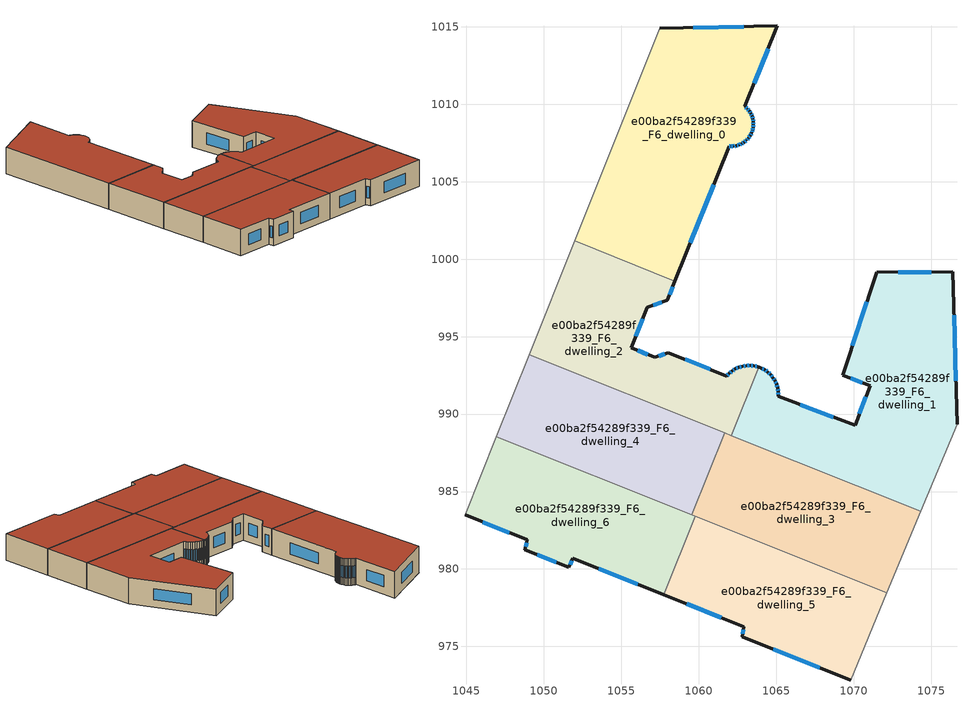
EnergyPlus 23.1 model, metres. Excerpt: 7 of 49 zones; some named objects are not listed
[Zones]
e00ba2f54289f339_F6_dwelling_0
 floor to e00ba2f54289f339_F5_dwelling_0 (EU_floor_Construction): 1065.08,1015.07 1062.98,1009.87 1063,1009.85 1063.14,1009.72 1063.26,1009.58 1063.36,1009.42 1063.44,1009.25 1063.49,1009.06 1063.53,1008.88 1063.53,1008.69 1063.51,1008.5 1063.47,1008.32 1063.43,1008.2 1063.41,1008.14 1063.32,1007.97 1063.21,1007.82 1063.08,1007.68 1062.93,1007.56 1062.77,1007.46 1062.6,1007.38 1062.42,1007.33 1062.24,1007.3 1062.05,1007.29 1061.96,1007.3 1058.46,998.59 1051.98,1001.18 1057.47,1014.92 z18
 wall outside (EU_wall_Construction): 1058.46,998.59 1061.96,1007.3 1062.05,1007.29 1062.24,1007.3 1062.42,1007.33 1062.6,1007.38 1062.77,1007.46 1062.93,1007.56 1063.08,1007.68 1063.21,1007.82 1063.32,1007.97 1063.41,1008.14 1063.43,1008.2 1063.47,1008.32 1063.52,1008.5 1063.53,1008.69 1063.53,1008.88 1063.49,1009.06 1063.44,1009.25 1063.36,1009.42 1063.26,1009.58 1063.14,1009.72 1063,1009.85 1062.98,1009.87 1065.08,1015.07 1057.47,1014.92 z18:21
 wall adiabatic (EU_wall_Construction): 1057.47,1014.92 1051.98,1001.18 z18:21
 wall to e00ba2f54289f339_F6_dwelling_2 (EU_wall_Construction): 1051.98,1001.18 1058.46,998.59 z18:21
 window (EU_Window_Construction): 1063.48,1009.12 1063.46,1009.19 / 1063.52,1008.93 1063.5,1009.01 / 1063.53,1008.74 1063.53,1008.82 / 1063.52,1008.56 1063.53,1008.64 / 1063.48,1008.37 1063.5,1008.45 / 1063.44,1008.24 1063.46,1008.28 / 1063.34,1008.02 1063.38,1008.09 / 1063.24,1007.87 1063.29,1007.93 / 1063.12,1007.72 1063.17,1007.78 / 1062.98,1007.6 1063.04,1007.65 / 1062.82,1007.49 1062.89,1007.54 / 1062.65,1007.41 1062.73,1007.44 / 1062.47,1007.35 1062.55,1007.37 / 1062.29,1007.31 1062.37,1007.32 / 1062.1,1007.29 1062.18,1007.3 / 1061.98,1007.3 1062.02,1007.29 / 1059.46,1001.08 1060.96,1004.81 / 1062.91,1015.02 1059.65,1014.96 / 1063.58,1011.36 1064.48,1013.58 / 1063.1,1009.76 1063.04,1009.81 / 1063.23,1009.62 1063.18,1009.68 / 1063.33,1009.46 1063.29,1009.53 / 1063.42,1009.29 1063.38,1009.37 z18.86:20.14
 roof outside (EU_roof_Construction): 1058.46,998.59 1061.96,1007.3 1062.05,1007.29 1062.24,1007.3 1062.42,1007.33 1062.6,1007.38 1062.77,1007.46 1062.93,1007.56 1063.08,1007.68 1063.21,1007.82 1063.32,1007.97 1063.41,1008.14 1063.43,1008.2 1063.47,1008.32 1063.52,1008.5 1063.53,1008.69 1063.53,1008.88 1063.49,1009.06 1063.44,1009.25 1063.36,1009.42 1063.26,1009.58 1063.14,1009.72 1063,1009.85 1062.98,1009.87 1065.08,1015.07 1057.47,1014.92 1051.98,1001.18 z21
e00ba2f54289f339_F6_dwelling_1
 floor to e00ba2f54289f339_F5_dwelling_1 (EU_floor_Construction): 1076.41,999.18 1076.68,989.33 1074.34,983.72 1062.11,988.61 1063.88,993.04 1063.95,993.01 1064.04,992.97 1064.25,992.86 1064.46,992.72 1064.64,992.55 1064.79,992.36 1064.92,992.15 1065.03,991.92 1065.1,991.69 1065.14,991.44 1065.15,991.2 1065.15,991.14 1070.09,989.27 1071.07,991.84 1069.29,992.51 1071.49,999.16 z18
 wall outside (EU_wall_Construction): 1076.68,989.33 1076.41,999.18 1071.49,999.16 1069.29,992.51 1071.07,991.84 1070.09,989.27 1065.15,991.14 1065.15,991.2 1065.14,991.44 1065.1,991.69 1065.03,991.92 1064.92,992.15 1064.79,992.36 1064.64,992.55 1064.46,992.72 1064.25,992.86 1064.04,992.97 1063.95,993.01 1063.88,993.04 z18:21
 wall adiabatic (EU_wall_Construction): 1074.34,983.72 1076.68,989.33 z18:21
 wall to e00ba2f54289f339_F6_dwelling_2 (EU_wall_Construction): 1063.88,993.04 1062.11,988.61 z18:21
 wall to e00ba2f54289f339_F6_dwelling_3 (EU_wall_Construction): 1062.11,988.61 1074.34,983.72 z18:21
 window (EU_Window_Construction): 1064.19,992.89 1064.1,992.94 / 1064.4,992.76 1064.31,992.82 / 1064.58,992.6 1064.51,992.67 / 1064.75,992.41 1064.68,992.49 / 1064.89,992.21 1064.83,992.3 / 1065,991.99 1064.95,992.08 / 1065.08,991.75 1065.05,991.85 / 1065.13,991.51 1065.11,991.62 / 1065.15,991.27 1065.14,991.37 / 1068.68,989.81 1066.56,990.61 / 1070.79,991.1 1070.37,990.01 / 1069.8,992.32 1070.56,992.03 / 1070.86,997.26 1069.92,994.41 / 1075.01,999.17 1072.9,999.16 / 1076.6,992.15 1076.49,996.37 z18.86:20.14
 roof outside (EU_roof_Construction): 1074.34,983.72 1076.68,989.33 1076.41,999.18 1071.49,999.16 1069.29,992.51 1071.07,991.84 1070.09,989.27 1065.15,991.14 1065.15,991.2 1065.14,991.44 1065.1,991.69 1065.03,991.92 1064.92,992.15 1064.79,992.36 1064.64,992.55 1064.46,992.72 1064.25,992.86 1064.04,992.97 1063.95,993.01 1063.88,993.04 1062.11,988.61 z21
e00ba2f54289f339_F6_dwelling_2
 floor to e00ba2f54289f339_F5_dwelling_2 (EU_floor_Construction): 1058.46,998.59 1057.97,997.36 1056.69,996.92 1055.64,994.29 1057.15,993.66 1058.04,993.97 1061.81,992.46 1061.96,992.63 1062.16,992.79 1062.37,992.92 1062.59,993.02 1062.83,993.09 1063.07,993.13 1063.32,993.14 1063.56,993.12 1063.8,993.06 1063.88,993.04 1062.11,988.61 1049.04,993.83 1051.98,1001.18 z18
 wall outside (EU_wall_Construction): 1063.88,993.04 1063.8,993.06 1063.56,993.12 1063.32,993.14 1063.07,993.13 1062.83,993.09 1062.59,993.02 1062.37,992.92 1062.16,992.79 1061.97,992.63 1061.81,992.46 1058.04,993.97 1057.16,993.66 1055.64,994.29 1056.69,996.92 1057.97,997.36 1058.46,998.59 z18:21
 wall adiabatic (EU_wall_Construction): 1051.98,1001.18 1049.04,993.83 z18:21
 wall to e00ba2f54289f339_F6_dwelling_4 (EU_wall_Construction): 1049.04,993.83 1061.67,988.78 z18:21
 wall to e00ba2f54289f339_F6_dwelling_3 (EU_wall_Construction): 1061.67,988.78 1062.11,988.61 z18:21
 window (EU_Window_Construction): 1057.79,993.88 1057.41,993.75 / 1060.73,992.89 1059.12,993.54 / 1061.92,992.58 1061.85,992.51 / 1062.1,992.74 1062.02,992.67 / 1062.31,992.88 1062.22,992.82 / 1062.53,992.99 1062.43,992.95 / 1062.76,993.07 1062.66,993.04 / 1063,993.12 1062.9,993.1 / 1063.25,993.14 1063.14,993.13 / 1063.49,993.12 1063.39,993.13 / 1063.74,993.08 1063.63,993.1 / 1058.11,997.71 1058.32,998.24 / 1057.05,997.04 1057.6,997.23 / 1055.94,995.04 1056.39,996.17 / 1056.72,993.84 1056.07,994.11 z18.86:20.14
 roof outside (EU_roof_Construction): 1062.11,988.61 1063.88,993.04 1063.8,993.06 1063.56,993.12 1063.32,993.14 1063.07,993.13 1062.83,993.09 1062.59,993.02 1062.37,992.92 1062.16,992.79 1061.97,992.63 1061.81,992.46 1058.04,993.97 1057.16,993.66 1055.64,994.29 1056.69,996.92 1057.97,997.36 1058.46,998.59 1051.98,1001.18 1049.04,993.83 z21
e00ba2f54289f339_F6_dwelling_3
 floor to e00ba2f54289f339_F5_dwelling_3 (EU_floor_Construction): 1074.34,983.72 1072.16,978.46 1059.56,983.49 1061.67,988.78 z18
 wall adiabatic (EU_wall_Construction): 1072.16,978.46 1074.34,983.72 z18:21
 wall to e00ba2f54289f339_F6_dwelling_4 (EU_wall_Construction): 1061.67,988.78 1059.56,983.49 z18:21
 wall to e00ba2f54289f339_F6_dwelling_5 (EU_wall_Construction): 1059.78,983.41 1072.16,978.46 z18:21
 wall to e00ba2f54289f339_F6_dwelling_6 (EU_wall_Construction): 1059.56,983.49 1059.78,983.41 z18:21
 roof outside (EU_roof_Construction): 1072.16,978.46 1074.34,983.72 1061.67,988.78 1059.56,983.49 z21
e00ba2f54289f339_F6_dwelling_4
 floor to e00ba2f54289f339_F5_dwelling_4 (EU_floor_Construction): 1061.67,988.78 1059.56,983.49 1046.93,988.54 1049.04,993.83 z18
 wall adiabatic (EU_wall_Construction): 1049.04,993.83 1046.93,988.54 z18:21
 wall to e00ba2f54289f339_F6_dwelling_6 (EU_wall_Construction): 1046.93,988.54 1059.56,983.49 z18:21
 roof outside (EU_roof_Construction): 1059.56,983.49 1061.67,988.78 1049.04,993.83 1046.93,988.54 z21
e00ba2f54289f339_F6_dwelling_5
 floor to e00ba2f54289f339_F5_dwelling_5 (EU_floor_Construction): 1072.16,978.46 1069.81,972.82 1062.8,975.62 1062.92,976.27 1057.75,978.34 1059.78,983.41 z18
 wall outside (EU_wall_Construction): 1057.75,978.34 1062.92,976.27 1062.8,975.62 1069.81,972.82 z18:21
 wall adiabatic (EU_wall_Construction): 1069.81,972.82 1072.16,978.46 z18:21
 wall to e00ba2f54289f339_F6_dwelling_6 (EU_wall_Construction): 1059.78,983.41 1057.75,978.34 z18:21
 window (EU_Window_Construction): 1064.8,974.82 1067.81,973.62 / 1062.89,976.09 1062.83,975.81 / 1059.23,977.75 1061.44,976.86 z18.86:20.14
 roof outside (EU_roof_Construction): 1069.81,972.82 1072.16,978.46 1059.78,983.41 1057.75,978.34 1062.92,976.27 1062.8,975.62 z21
e00ba2f54289f339_F6_dwelling_6
 floor to e00ba2f54289f339_F5_dwelling_6 (EU_floor_Construction): 1059.78,983.41 1057.75,978.34 1051.87,980.7 1051.62,980.11 1048.77,981.24 1048.93,981.88 1044.9,983.49 1046.93,988.54 z18
 wall outside (EU_wall_Construction): 1044.91,983.49 1048.93,981.88 1048.77,981.24 1051.62,980.11 1051.87,980.7 1057.75,978.34 z18:21
 wall adiabatic (EU_wall_Construction): 1046.93,988.54 1044.91,983.49 z18:21
 window (EU_Window_Construction): 1048.88,981.69 1048.82,981.42 / 1046.05,983.03 1047.78,982.34 / 1053.55,980.02 1056.07,979.01 / 1051.69,980.28 1051.8,980.53 / 1049.59,980.92 1050.81,980.43 z18.86:20.14
 roof outside (EU_roof_Construction): 1057.75,978.34 1059.78,983.41 1046.93,988.54 1044.91,983.49 1048.93,981.88 1048.77,981.24 1051.62,980.11 1051.87,980.7 z21
[Building]
EU S2 Campaign: North Axis=0; Terrain=City; Solar Distribution=FullExterior
[Site:Location]
Helsinki-Vantaa.AP: Latitude=60.317; Longitude=24.963; Time Zone=2; Elevation=54.6
[SizingPeriod:WeatherFileDays]
AnnualSizingPeriod: Begin Month=1; Begin Day of Month=1; End Month=12; End Day of Month=31; Day of Week for Start Day=Monday; Use Weather File Daylight Saving Period=No; Use Weather File Rain and Snow Indicators=No
[MATERIAL]
EU_InternalMass_Material: Roughness=MediumRough; Thickness=0.1; Conductivity=1; Density=1800; Specific Heat=900; Thermal Absorptance=0.9; Solar Absorptance=0.7; Visible Absorptance=0.7
[MATERIAL:NOMASS] Roughness=MediumRough; Thermal Absorptance=0.9; Solar Absorptance=0.7; Visible Absorptance=0.7
Name | Thermal Resistance
EU_wall_NoMass | 1.10183
EU_roof_NoMass; EU_floor_NoMass | 1.70606
[WINDOWMATERIAL:SIMPLEGLAZINGSYSTEM]
EU_Window_SimpleGlazing: UFactor=3.11035; Solar Heat Gain Coefficient=0.8; Visible Transmittance=0.8
[CONSTRUCTION]
EU_wall_Construction: EU_wall_NoMass
EU_roof_Construction: EU_roof_NoMass
EU_floor_Construction: EU_floor_NoMass
EU_Window_Construction: EU_Window_SimpleGlazing
EU_InternalMass_Construction: EU_InternalMass_Material
[ZONE] Type=1; Multiplier=1; Ceiling Height=autocalculate; Floor Area=autocalculate; Part of Total Floor Area=Yes
Name | Volume
e00ba2f54289f339_F6_dwelling_0 | 347.702
e00ba2f54289f339_F6_dwelling_1 | 349.538
e00ba2f54289f339_F6_dwelling_2 | 232.402
e00ba2f54289f339_F6_dwelling_3; e00ba2f54289f339_F6_dwelling_4 | 232.436
e00ba2f54289f339_F6_dwelling_5 | 232.41
e00ba2f54289f339_F6_dwelling_6 | 232.38
[INTERNALMASS] Construction=EU_InternalMass_Construction
Name | Zone or ZoneList | Surface Area
e00ba2f54289f339_F6_dwelling_0_EU_InternalMass | e00ba2f54289f339_F6_dwelling_0 | 115.901
e00ba2f54289f339_F6_dwelling_1_EU_InternalMass | e00ba2f54289f339_F6_dwelling_1 | 116.511
e00ba2f54289f339_F6_dwelling_2_EU_InternalMass | e00ba2f54289f339_F6_dwelling_2 | 77.4674
e00ba2f54289f339_F6_dwelling_3_EU_InternalMass | e00ba2f54289f339_F6_dwelling_3 | 77.4786
e00ba2f54289f339_F6_dwelling_4_EU_InternalMass | e00ba2f54289f339_F6_dwelling_4 | 77.4788
e00ba2f54289f339_F6_dwelling_5_EU_InternalMass | e00ba2f54289f339_F6_dwelling_5 | 77.47
e00ba2f54289f339_F6_dwelling_6_EU_InternalMass | e00ba2f54289f339_F6_dwelling_6 | 77.4596
[OTHEREQUIPMENT] Fuel Type=Electricity; Design Level Calculation Method=Watts/Area; Power per Zone Floor Area=1; Fraction Latent=0; Fraction Radiant=0; Fraction Lost=0; Carbon Dioxide Generation Rate=0; EndUse Subcategory=EU_Step8_InternalGains
Name | Zone or ZoneList or Space or SpaceList | Schedule
EU_Step8_InternalGain_e00ba2f54289f339_F6_dwelling_0_f000 | e00ba2f54289f339_F6_dwelling_0 | EU_Step8_GainSchedule_e00ba2f54289f339_F6_dwelling_0_f000
EU_Step8_InternalGain_e00ba2f54289f339_F6_dwelling_1_f000 | e00ba2f54289f339_F6_dwelling_1 | EU_Step8_GainSchedule_e00ba2f54289f339_F6_dwelling_1_f000
EU_Step8_InternalGain_e00ba2f54289f339_F6_dwelling_2_f000 | e00ba2f54289f339_F6_dwelling_2 | EU_Step8_GainSchedule_e00ba2f54289f339_F6_dwelling_2_f000
EU_Step8_InternalGain_e00ba2f54289f339_F6_dwelling_3_f000 | e00ba2f54289f339_F6_dwelling_3 | EU_Step8_GainSchedule_e00ba2f54289f339_F6_dwelling_3_f000
EU_Step8_InternalGain_e00ba2f54289f339_F6_dwelling_4_f000 | e00ba2f54289f339_F6_dwelling_4 | EU_Step8_GainSchedule_e00ba2f54289f339_F6_dwelling_4_f000
EU_Step8_InternalGain_e00ba2f54289f339_F6_dwelling_5_f000 | e00ba2f54289f339_F6_dwelling_5 | EU_Step8_GainSchedule_e00ba2f54289f339_F6_dwelling_5_f000
EU_Step8_InternalGain_e00ba2f54289f339_F6_dwelling_6_f000 | e00ba2f54289f339_F6_dwelling_6 | EU_Step8_GainSchedule_e00ba2f54289f339_F6_dwelling_6_f000
[ZONEVENTILATION:DESIGNFLOWRATE] Schedule=EU_AlwaysOn; Design Flow Rate Calculation Method=AirChanges/Hour; Air Changes per Hour=0.756316; Ventilation Type=Natural; Fan Pressure Rise=0; Fan Total Efficiency=1; Constant Term Coefficient=1; Temperature Term Coefficient=0; Velocity Term Coefficient=0; Velocity Squared Term Coefficient=0; Minimum Indoor Temperature=-100; Maximum Indoor Temperature=100; Delta Temperature=-100; Minimum Outdoor Temperature=-100; Maximum Outdoor Temperature=100; Maximum Wind Speed=40
Name | Zone or ZoneList or Space or SpaceList
EU_ConstantAir_e00ba2f54289f339_F6_dwelling_0 | e00ba2f54289f339_F6_dwelling_0
EU_ConstantAir_e00ba2f54289f339_F6_dwelling_1 | e00ba2f54289f339_F6_dwelling_1
EU_ConstantAir_e00ba2f54289f339_F6_dwelling_2 | e00ba2f54289f339_F6_dwelling_2
EU_ConstantAir_e00ba2f54289f339_F6_dwelling_3 | e00ba2f54289f339_F6_dwelling_3
EU_ConstantAir_e00ba2f54289f339_F6_dwelling_4 | e00ba2f54289f339_F6_dwelling_4
EU_ConstantAir_e00ba2f54289f339_F6_dwelling_5 | e00ba2f54289f339_F6_dwelling_5
EU_ConstantAir_e00ba2f54289f339_F6_dwelling_6 | e00ba2f54289f339_F6_dwelling_6
[HVACTEMPLATE:ZONE:IDEALLOADSAIRSYSTEM] System Availability Schedule=EU_AlwaysOn; Maximum Heating Supply Air Temperature=50; Minimum Cooling Supply Air Temperature=13; Maximum Heating Supply Air Humidity Ratio=0.0156; Minimum Cooling Supply Air Humidity Ratio=0.0077; Heating Limit=NoLimit; Cooling Limit=NoLimit; Heating Availability Schedule=EU_AlwaysOn; Cooling Availability Schedule=EU_CoolingOff; Dehumidification Control Type=ConstantSensibleHeatRatio; Cooling Sensible Heat Ratio=0.7; Dehumidification Setpoint=60; Humidification Control Type=None; Humidification Setpoint=30; Outdoor Air Method=None; Outdoor Air Flow Rate per Person=0.00944; Outdoor Air Flow Rate per Zone Floor Area=0; Outdoor Air Flow Rate per Zone=0; Demand Controlled Ventilation Type=None; Outdoor Air Economizer Type=NoEconomizer; Heat Recovery Type=None; Sensible Heat Recovery Effectiveness=0.7; Latent Heat Recovery Effectiveness=0.65
Name | Template Thermostat
e00ba2f54289f339_F6_dwelling_0 | EU_HeatOnly_e00ba2f54289f339_F6_dwelling_0
e00ba2f54289f339_F6_dwelling_1 | EU_HeatOnly_e00ba2f54289f339_F6_dwelling_1
e00ba2f54289f339_F6_dwelling_2 | EU_HeatOnly_e00ba2f54289f339_F6_dwelling_2
e00ba2f54289f339_F6_dwelling_3 | EU_HeatOnly_e00ba2f54289f339_F6_dwelling_3
e00ba2f54289f339_F6_dwelling_4 | EU_HeatOnly_e00ba2f54289f339_F6_dwelling_4
e00ba2f54289f339_F6_dwelling_5 | EU_HeatOnly_e00ba2f54289f339_F6_dwelling_5
e00ba2f54289f339_F6_dwelling_6 | EU_HeatOnly_e00ba2f54289f339_F6_dwelling_6
[SIZING:ZONE] Zone Cooling Design Supply Air Temperature Input Method=SupplyAirTemperature; Zone Cooling Design Supply Air Temperature=13; Zone Heating Design Supply Air Temperature Input Method=SupplyAirTemperature; Zone Heating Design Supply Air Temperature=50; Zone Cooling Design Supply Air Humidity Ratio=0.008; Zone Heating Design Supply Air Humidity Ratio=0.008; Cooling Design Air Flow Method=DesignDay; Cooling Design Air Flow Rate=0; Cooling Minimum Air Flow per Zone Floor Area=0.000762; Cooling Minimum Air Flow=0; Cooling Minimum Air Flow Fraction=0.2; Heating Design Air Flow Method=DesignDay; Heating Design Air Flow Rate=0; Heating Maximum Air Flow per Zone Floor Area=0.002032; Heating Maximum Air Flow=0.141576; Heating Maximum Air Flow Fraction=0.3; Account for Dedicated Outdoor Air System=No; Dedicated Outdoor Air System Control Strategy=NeutralSupplyAir; Dedicated Outdoor Air Low Setpoint Temperature for Design=autosize; Dedicated Outdoor Air High Setpoint Temperature for Design=autosize; Zone Load Sizing Method=Sensible Load Only No Latent Load; Zone Latent Cooling Design Supply Air Humidity Ratio Input Method=HumidityRatioDifference; Zone Cooling Design Supply Air Humidity Ratio Difference=0.005; Zone Latent Heating Design Supply Air Humidity Ratio Input Method=HumidityRatioDifference; Zone Humidification Design Supply Air Humidity Ratio Difference=0.005
e00ba2f54289f339_F6_dwelling_0; e00ba2f54289f339_F6_dwelling_1; e00ba2f54289f339_F6_dwelling_2; e00ba2f54289f339_F6_dwelling_3; e00ba2f54289f339_F6_dwelling_4; e00ba2f54289f339_F6_dwelling_5; e00ba2f54289f339_F6_dwelling_6
[SCHEDULE:CONSTANT]
Name | Hourly Value
EU_AlwaysOn | 1
EU_CoolingOff | 0
[SCHEDULE:FILE] Column Number=1; Rows to Skip at Top=0; Number of Hours of Data=8760; Column Separator=Comma; Interpolate to Timestep=No; Minutes per Item=60; Adjust Schedule for Daylight Savings=Yes
Name | File
EU_Step8_GainSchedule_e00ba2f54289f339_F6_dwelling_0_f000 | ../../schedules/e00ba2f54289f339/e00ba2f54289f339_F6_dwelling_0_f000_gain.csv
EU_Step8_GainSchedule_e00ba2f54289f339_F6_dwelling_1_f000 | ../../schedules/e00ba2f54289f339/e00ba2f54289f339_F6_dwelling_1_f000_gain.csv
EU_Step8_GainSchedule_e00ba2f54289f339_F6_dwelling_2_f000 | ../../schedules/e00ba2f54289f339/e00ba2f54289f339_F6_dwelling_2_f000_gain.csv
EU_Step8_GainSchedule_e00ba2f54289f339_F6_dwelling_3_f000 | ../../schedules/e00ba2f54289f339/e00ba2f54289f339_F6_dwelling_3_f000_gain.csv
EU_Step8_GainSchedule_e00ba2f54289f339_F6_dwelling_4_f000 | ../../schedules/e00ba2f54289f339/e00ba2f54289f339_F6_dwelling_4_f000_gain.csv
EU_Step8_GainSchedule_e00ba2f54289f339_F6_dwelling_5_f000 | ../../schedules/e00ba2f54289f339/e00ba2f54289f339_F6_dwelling_5_f000_gain.csv
EU_Step8_GainSchedule_e00ba2f54289f339_F6_dwelling_6_f000 | ../../schedules/e00ba2f54289f339/e00ba2f54289f339_F6_dwelling_6_f000_gain.csv
